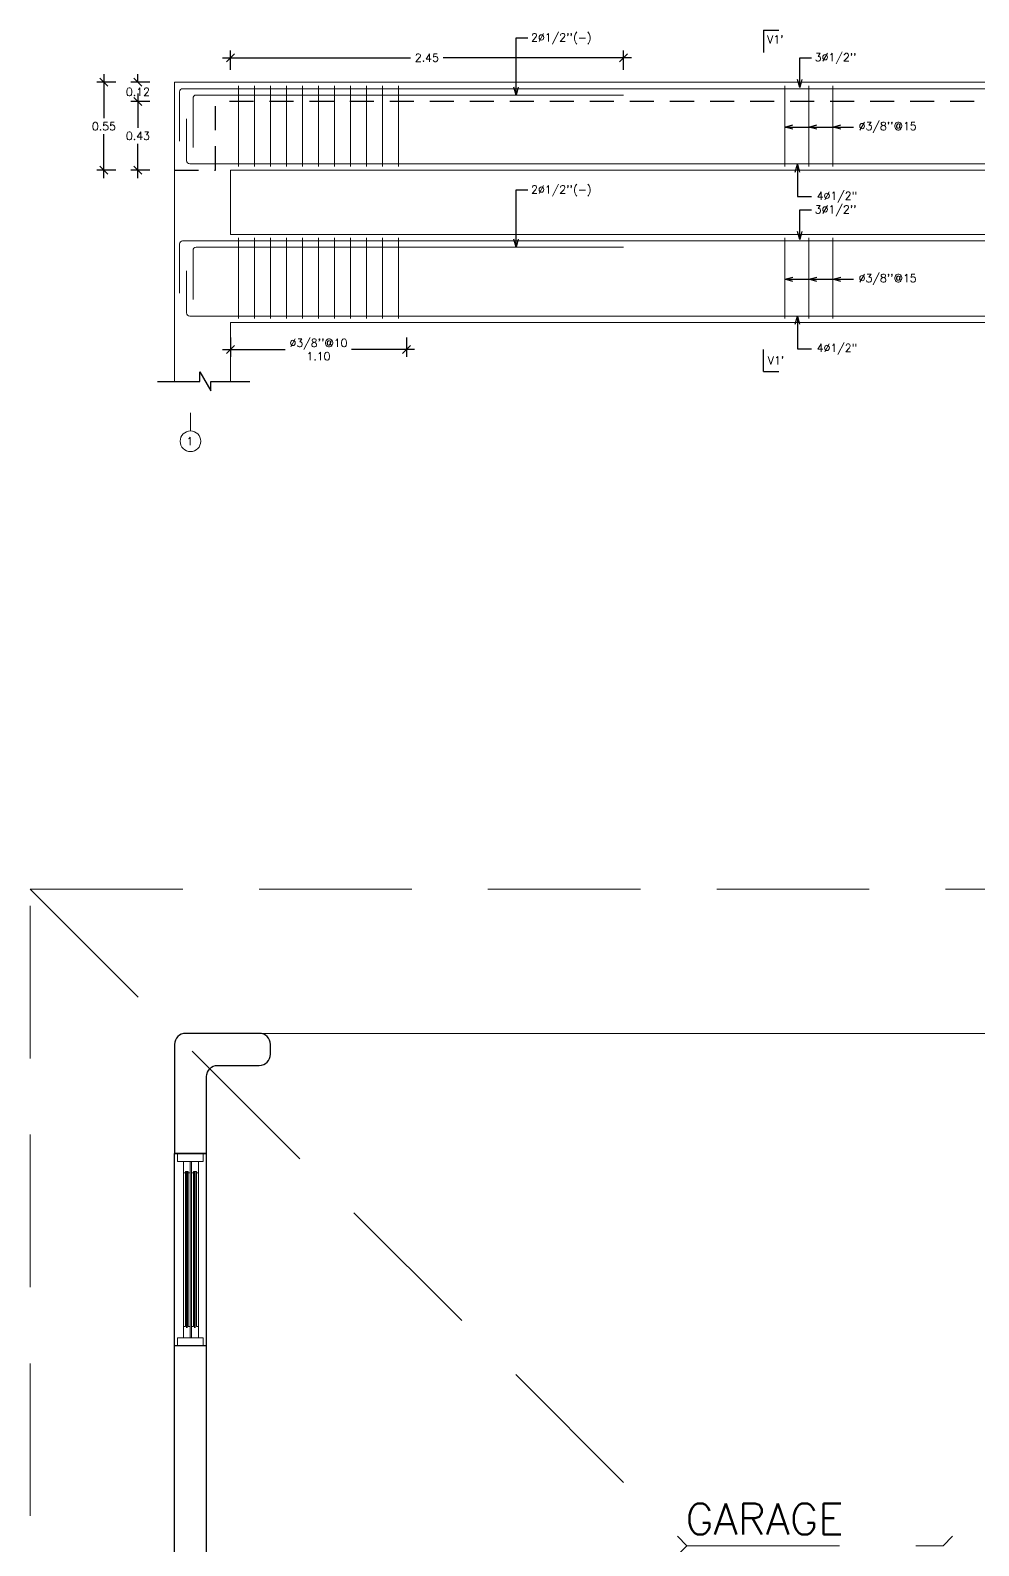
# Model space of a CAD drawing. Header units: metres. Extents: x -44 to 358, y -246 to 48.
# Drawn here: x 17.39 to 23.31, y -68.25 to -58.78 of the extents above; entities that cross this region are included whole.
import ezdxf

# ---------------------------------------------------------------- set-up
doc = ezdxf.new("R2010")
doc.units = ezdxf.units.M
doc.header["$LTSCALE"] = 0.3
doc.header["$PDMODE"] = 3
for name, pattern in [('DASHED', [0.75, 0.5, -0.25]), ('HIDDEN', [9.525, 6.35, -3.175]), ('HIDDEN2', [4.7625, 3.175, -1.5875])]:
    doc.linetypes.add(name, pattern=pattern)
for name, color, linetype, lineweight in [('A-DOOR', 7, 'Continuous', 5), ('A-WALL', 7, 'Continuous', 30), ('piscina', 7, 'Continuous', 0), ('piso', 251, 'Continuous', 18), ('VIGAS', 1, 'HIDDEN', 15)]:
    doc.layers.add(name, color=color, linetype=linetype, lineweight=lineweight)
for name, color, linetype in [('ACERO', 5, 'Continuous'), ('DETALLE', 3, 'Continuous'), ('DIMTEXTO', 4, 'Continuous'), ('Losas', 8, 'Continuous'), ('texto acero', 4, 'Continuous'), ('TEXTOS', 4, 'Continuous')]:
    doc.layers.add(name, color=color, linetype=linetype)
doc.layers.add('Techos 1', color=7, linetype='HIDDEN2', lineweight=9, true_color=0x42391a)
doc.styles.add('SMPLEX', font='simplex.shx')
doc.dimstyles.new('DIM-25', dxfattribs={"dimscale": 0.25, "dimtxt": 0.2, "dimasz": 0.2, "dimexe": 0.18, "dimexo": 0.2, "dimgap": 0.1, "dimtad": 0, "dimtih": 1, "dimtoh": 1, "dimzin": 0, "dimdsep": 46, "dimtxsty": 'SMPLEX', "dimblk": 'OBLIQUE', "dimcen": 0.09, "dimdle": 0.2, "dimclrd": 4, "dimclre": 4, "dimclrt": 4, "dimadec": 0, "dimazin": 0, "dimtfac": 1, "dimtofl": 0, "dimtmove": 0, "dimatfit": 3, "dimldrblk": 'OPEN30', "dimfxl": 0.3, "dimfxlon": 1, "dimtolj": 1, "dimtzin": 0, "dimarcsym": 0})

# ---------------------------------------------------------------- blocks, each defined once
blk = doc.blocks.new('_OBLIQUE')
at = {"color": 0, "linetype": 'ByBlock'}
blk.add_line((-0.5, -0.5), (0.5, 0.5), dxfattribs=at)
blk = doc.blocks.new('*D2183')
at = {"layer": 'DEFPOINTS', "color": 0, "linetype": 'Continuous', "transparency": 16777216}
for p in [(18.064, -59.2247), (18.542, -59.2247), (18.292, -59.6546)]:
    blk.add_point(p, dxfattribs=at)
at = {"layer": 'DIMTEXTO', "color": 4, "linetype": 'Continuous', "lineweight": -2, "transparency": 16777216}
for p, q in [((18.139, -59.2247), (18.019, -59.2247)), ((18.064, -59.1747), (18.064, -59.3897)), ((18.064, -59.7046), (18.064, -59.4897)), ((18.139, -59.6546), (18.019, -59.6546))]:
    blk.add_line(p, q, dxfattribs=at)
at = {"layer": 'DIMTEXTO', "color": 4, "linetype": 'Continuous', "lineweight": -2, "transparency": 16777216, "xscale": 0.05, "yscale": 0.05, "zscale": 0.05}
for p, rotation in [((18.064, -59.2247), 90), ((18.064, -59.6546), 270)]:
    blk.add_blockref('_OBLIQUE', p, dxfattribs=dict(at, rotation=rotation))
at = {"layer": 'DIMTEXTO', "color": 4, "linetype": 'Continuous', "transparency": 16777216, "insert": (18.064, -59.4397), "char_height": 0.05, "attachment_point": 5, "style": 'SMPLEX'}
blk.add_mtext('\\A1;0.43', dxfattribs=at)
blk = doc.blocks.new('_Open30')
at = {"color": 0, "lineweight": -2}
for p, q in [((-1, 0.27), (0, 0)), ((0, 0), (-1, -0.27)), ((0, 0), (-1, 0))]:
    blk.add_line(p, q, dxfattribs=at)
blk = doc.blocks.new('*D2184')
at = {"layer": 'DEFPOINTS', "color": 0, "linetype": 'Continuous', "transparency": 16777216}
for p in [(18.292, -59.1048), (17.8515, -59.6546), (18.542, -59.6546)]:
    blk.add_point(p, dxfattribs=at)
at = {"layer": 'DIMTEXTO', "color": 4, "linetype": 'Continuous', "lineweight": -2, "transparency": 16777216}
for p, q in [((17.8515, -59.0548), (17.8515, -59.3297)), ((17.9265, -59.1048), (17.8065, -59.1048)), ((17.8515, -59.7046), (17.8515, -59.4297)), ((17.9265, -59.6546), (17.8065, -59.6546))]:
    blk.add_line(p, q, dxfattribs=at)
at = {"layer": 'DIMTEXTO', "color": 4, "linetype": 'Continuous', "lineweight": -2, "transparency": 16777216, "xscale": 0.05, "yscale": 0.05, "zscale": 0.05}
for p, rotation in [((17.8515, -59.1048), 90), ((17.8515, -59.6546), 270)]:
    blk.add_blockref('_OBLIQUE', p, dxfattribs=dict(at, rotation=rotation))
at = {"layer": 'DIMTEXTO', "color": 4, "linetype": 'Continuous', "transparency": 16777216, "insert": (17.8515, -59.3797), "char_height": 0.05, "attachment_point": 5, "style": 'SMPLEX'}
blk.add_mtext('\\A1;0.55', dxfattribs=at)
blk = doc.blocks.new('*D2190')
at = {"layer": 'DEFPOINTS', "color": 0, "transparency": 16777216}
for p in [(18.064, -59.1048), (18.292, -59.1048), (18.542, -59.2247)]:
    blk.add_point(p, dxfattribs=at)
at = {"layer": 'DIMTEXTO', "color": 4, "lineweight": -2, "transparency": 16777216}
for p, q in [((18.064, -59.1048), (18.064, -59.0548)), ((18.139, -59.1048), (18.019, -59.1048)), ((18.139, -59.2247), (18.019, -59.2247)), ((18.064, -59.2247), (18.064, -59.2747))]:
    blk.add_line(p, q, dxfattribs=at)
at = {"layer": 'DIMTEXTO', "color": 4, "lineweight": -2, "transparency": 16777216, "xscale": 0.05, "yscale": 0.05, "zscale": 0.05}
for p, rotation in [((18.064, -59.1048), 270), ((18.064, -59.2247), 90)]:
    blk.add_blockref('_OBLIQUE', p, dxfattribs=dict(at, rotation=rotation))
at = {"layer": 'DIMTEXTO', "color": 4, "transparency": 16777216, "insert": (18.064, -59.1647), "char_height": 0.05, "attachment_point": 5, "style": 'SMPLEX'}
blk.add_mtext('\\A1;0.12', dxfattribs=at)
blk = doc.blocks.new('*U2179')
at = {"layer": 'ACERO', "linetype": 'Continuous', "lineweight": 0}
blk.add_line((0, 0.2515), (0, -0.2515), dxfattribs=at)
blk = doc.blocks.new('*U2180')
at = {"layer": 'DIMTEXTO', "color": 0, "linetype": 'ByBlock', "lineweight": -2, "transparency": 16777216}
for p in [(0, 0), (0.1, 0), (0.2, 0), (0.3, 0), (0.4, 0), (0.5, 0), (0.6, 0), (0.7, 0), (0.8, 0), (0.9, 0), (1, 0)]:
    blk.add_blockref('*U2179', p, dxfattribs=at)
blk = doc.blocks.new('*D2192')
at = {"layer": 'DEFPOINTS', "color": 0, "linetype": 'Continuous', "transparency": 16777216}
for p in [(19.7413, -59.6546), (18.6413, -60.6047), (19.7413, -60.7744)]:
    blk.add_point(p, dxfattribs=at)
at = {"layer": 'DIMTEXTO', "color": 4, "linetype": 'Continuous', "lineweight": -2, "transparency": 16777216}
for p, q in [((18.6413, -60.6994), (18.6413, -60.8194)), ((19.7413, -60.6994), (19.7413, -60.8194)), ((18.5913, -60.7744), (18.9842, -60.7744)), ((19.7913, -60.7744), (19.3985, -60.7744))]:
    blk.add_line(p, q, dxfattribs=at)
at = {"layer": 'DIMTEXTO', "color": 4, "linetype": 'Continuous', "lineweight": -2, "transparency": 16777216, "xscale": 0.05, "yscale": 0.05, "zscale": 0.05, "rotation": 180}
blk.add_blockref('_OBLIQUE', (18.6413, -60.7744), dxfattribs=at)
at = {"layer": 'DIMTEXTO', "color": 4, "linetype": 'Continuous', "lineweight": -2, "transparency": 16777216, "xscale": 0.05, "yscale": 0.05, "zscale": 0.05}
blk.add_blockref('_OBLIQUE', (19.7413, -60.7744), dxfattribs=at)
at = {"layer": 'DIMTEXTO', "color": 4, "linetype": 'Continuous', "transparency": 16777216, "insert": (19.1913, -60.7744), "char_height": 0.05, "attachment_point": 5, "style": 'SMPLEX'}
blk.add_mtext("\\A1;%%C3/8''@10\\P1.10", dxfattribs=at)
blk = doc.blocks.new('*U2193')
at = {"layer": 'ACERO', "linetype": 'Continuous', "lineweight": 0}
blk.add_line((0, 0.2515), (0, -0.2515), dxfattribs=at)
blk = doc.blocks.new('*U2194')
at = {"layer": 'DIMTEXTO', "color": 0, "linetype": 'ByBlock', "lineweight": -2, "transparency": 16777216}
for p in [(0, 0), (0.1, 0), (0.2, 0), (0.3, 0), (0.4, 0), (0.5, 0), (0.6, 0), (0.7, 0), (0.8, 0), (0.9, 0), (1, 0)]:
    blk.add_blockref('*U2193', p, dxfattribs=at)
blk = doc.blocks.new('*D2199')
at = {"layer": 'DEFPOINTS', "color": 0, "linetype": 'Continuous', "transparency": 16777216}
for p in [(18.6413, -60.6047), (19.7413, -60.6047), (19.7413, -60.7744)]:
    blk.add_point(p, dxfattribs=at)
at = {"layer": 'DIMTEXTO', "color": 4, "linetype": 'Continuous', "lineweight": -2, "transparency": 16777216}
for p, q in [((18.6413, -60.6994), (18.6413, -60.8194)), ((19.7413, -60.6994), (19.7413, -60.8194)), ((18.5913, -60.7744), (18.9842, -60.7744)), ((19.7913, -60.7744), (19.3985, -60.7744))]:
    blk.add_line(p, q, dxfattribs=at)
at = {"layer": 'DIMTEXTO', "color": 4, "linetype": 'Continuous', "lineweight": -2, "transparency": 16777216, "xscale": 0.05, "yscale": 0.05, "zscale": 0.05, "rotation": 180}
blk.add_blockref('_OBLIQUE', (18.6413, -60.7744), dxfattribs=at)
at = {"layer": 'DIMTEXTO', "color": 4, "linetype": 'Continuous', "lineweight": -2, "transparency": 16777216, "xscale": 0.05, "yscale": 0.05, "zscale": 0.05}
blk.add_blockref('_OBLIQUE', (19.7413, -60.7744), dxfattribs=at)
at = {"layer": 'DIMTEXTO', "color": 4, "linetype": 'Continuous', "transparency": 16777216, "insert": (19.1913, -60.7744), "char_height": 0.05, "attachment_point": 5, "style": 'SMPLEX'}
blk.add_mtext("\\A1;%%C3/8''@10\\P1.10", dxfattribs=at)
blk = doc.blocks.new('*D2200')
at = {"layer": 'DEFPOINTS', "color": 0, "linetype": 'Continuous', "transparency": 16777216}
for p in [(21.0949, -58.9513), (18.6413, -59.6546), (21.0949, -59.6546)]:
    blk.add_point(p, dxfattribs=at)
at = {"layer": 'DIMTEXTO', "color": 4, "linetype": 'Continuous', "lineweight": -2, "transparency": 16777216}
for p, q in [((18.5913, -58.9513), (19.7669, -58.9513)), ((18.6413, -59.0263), (18.6413, -58.9063)), ((21.1449, -58.9513), (19.9693, -58.9513)), ((21.0949, -59.0263), (21.0949, -58.9063))]:
    blk.add_line(p, q, dxfattribs=at)
at = {"layer": 'DIMTEXTO', "color": 4, "linetype": 'Continuous', "lineweight": -2, "transparency": 16777216, "xscale": 0.05, "yscale": 0.05, "zscale": 0.05, "rotation": 180}
blk.add_blockref('_OBLIQUE', (18.6413, -58.9513), dxfattribs=at)
at = {"layer": 'DIMTEXTO', "color": 4, "linetype": 'Continuous', "lineweight": -2, "transparency": 16777216, "xscale": 0.05, "yscale": 0.05, "zscale": 0.05}
blk.add_blockref('_OBLIQUE', (21.0949, -58.9513), dxfattribs=at)
at = {"layer": 'DIMTEXTO', "color": 4, "linetype": 'Continuous', "transparency": 16777216, "insert": (19.8681, -58.9513), "char_height": 0.05, "attachment_point": 5, "style": 'SMPLEX'}
blk.add_mtext('\\A1;2.45', dxfattribs=at)

msp = doc.modelspace()

# ---------------------------------------------------------------- linework, layer by layer
at = {"layer": 'A-DOOR', "color": 7, "true_color": 0xffffff}
for p, q in [((18.3115289, -65.7961269), (18.3115289, -65.8461269)), ((18.4715289, -65.8461269), (18.3115289, -65.8461269)), ((18.3479526, -66.9461269), (18.3479526, -65.8461269)), ((18.3909407, -65.8461269), (18.3909407, -66.9461269)), ((18.3985408, -66.9461269), (18.3985408, -65.8461269)), ((18.4415289, -65.8461269), (18.4415289, -66.9461269)), ((18.4715289, -65.7961269), (18.4715289, -65.8461269)), ((18.3607479, -66.8761269), (18.3607479, -65.9074282)), ((18.3781454, -65.9074282), (18.3607479, -65.9074282)), ((18.3781454, -66.8761269), (18.3781454, -65.9074282)), ((18.4113361, -66.8761269), (18.4113361, -65.9074282)), ((18.4287336, -65.9074282), (18.4113361, -65.9074282)), ((18.4287336, -66.8761269), (18.4287336, -65.9074282)), ((18.4715289, -66.9461269), (18.3115289, -66.9461269)), ((18.3115289, -66.9961269), (18.3115289, -66.9461269)), ((18.4715289, -66.9961269), (18.4715289, -66.9461269))]:
    msp.add_line(p, q, dxfattribs=at)
for points in [[(18.3781454, -65.9161269), (18.3909407, -65.9161269), (18.3909407, -65.8461269), (18.3479526, -65.8461269), (18.3479526, -65.9161269), (18.3607479, -65.9161269)], [(18.4287336, -65.9161269), (18.4415289, -65.9161269), (18.4415289, -65.8461269), (18.3985408, -65.8461269), (18.3985408, -65.9161269), (18.4113361, -65.9161269)], [(18.3781454, -66.8761269), (18.3909407, -66.8761269), (18.3909407, -66.9461269), (18.3479526, -66.9461269), (18.3479526, -66.8761269), (18.3607479, -66.8761269)], [(18.4287336, -66.8761269), (18.4415289, -66.8761269), (18.4415289, -66.9461269), (18.3985408, -66.9461269), (18.3985408, -66.8761269), (18.4113361, -66.8761269)]]:
    msp.add_lwpolyline(points, dxfattribs=at)
at = {"layer": 'A-WALL', "color": 7, "true_color": 0xffffff}
for p, q in [((18.291985, -71.3754286), (18.291985, -65.7961269)), ((18.491985, -65.7961269), (18.291985, -65.7961269)), ((18.491985, -71.1754286), (18.491985, -65.7961269)), ((18.491985, -66.9961269), (18.291985, -66.9961269))]:
    msp.add_line(p, q, dxfattribs=at)
msp.add_lwpolyline([(18.291985, -65.1154286), (18.291985, -65.7961269), (18.491985, -65.7961269), (18.491985, -65.3154286, -0.414213562), (18.561985, -65.2454286), (18.821985, -65.2454286, 0.414213562), (18.891985, -65.1754286), (18.891985, -65.1154286, 0.414213562), (18.821985, -65.0454286), (18.361985, -65.0454286, 0.414213562)], format="xyb", close=True, dxfattribs=at)
at = {"layer": 'ACERO', "linetype": 'Continuous', "lineweight": 0}
for p, q in [((18.3432662, -59.1447055), (26.2305823, -59.1447107)), ((22.1027662, -59.1272336), (22.1027662, -59.6302286)), ((22.2527662, -59.1272336), (22.2527662, -59.6302286)), ((22.4027662, -59.1272336), (22.4027662, -59.6302286)), ((18.4278174, -59.1847055), (21.0948816, -59.1847073)), ((18.3679199, -59.3320982), (18.3679199, -59.5945331)), ((18.3879199, -59.6145331), (26.200768, -59.6145383)), ((18.3432667, -60.0948043), (26.2305828, -60.0948096)), ((22.1027666, -60.0773324), (22.1027666, -60.5803275)), ((22.2527666, -60.0773324), (22.2527666, -60.5803275)), ((22.4027666, -60.0773324), (22.4027666, -60.5803275)), ((18.4278178, -60.1348044), (21.094882, -60.1348062)), ((18.3679204, -60.2821971), (18.3679204, -60.544632)), ((18.3879203, -60.564632), (26.2007684, -60.5646372))]:
    msp.add_line(p, q, dxfattribs=at)
for points in [[(18.3432662, -59.1447055, 0.414213562), (18.3232662, -59.1647055), (18.3232662, -59.4724269)], [(18.4278174, -59.1847055, 0.414213562), (18.4078174, -59.2047055), (18.4078174, -59.5124269)], [(18.3432667, -60.0948043, 0.414213562), (18.3232667, -60.1148043), (18.3232667, -60.4225257)], [(18.4278178, -60.1348044, 0.414213562), (18.4078178, -60.1548044), (18.4078178, -60.4625258)]]:
    msp.add_lwpolyline(points, format="xyb", dxfattribs=at)
for centre in [(18.3879199, -59.5945331), (18.3879204, -60.544632)]:
    msp.add_arc(centre, 0.02, 180, 270, dxfattribs=at)
at = {"layer": 'DETALLE', "ltscale": 0.2}
msp.add_lwpolyline([(18.1858205, -60.9727768), (18.450925, -60.9727768), (18.450925, -60.9129324), (18.5201308, -61.0321705), (18.5201308, -60.9727768), (18.762529, -60.9727768)], dxfattribs=at)
at = {"layer": 'DIMTEXTO', "color": 6, "linetype": 'Continuous', "ltscale": 0.01}
for p, q in [((21.9695998, -58.7801289, -1.8111655), (21.9695998, -58.9178525, -1.8111655)), ((21.9695998, -58.7801289, -1.8111655), (22.0658237, -58.7801289, -1.8111655)), ((21.9696003, -60.9117165, -1.8111655), (21.9696003, -60.7739929, -1.8111655)), ((21.9696003, -60.9117165, -1.8111655), (22.0658241, -60.9117165, -1.8111655))]:
    msp.add_line(p, q, dxfattribs=at)
at = {"layer": 'Losas', "linetype": 'DASHED'}
for points in [[(18.2919843, -59.6546499), (18.547718, -59.6546499), (18.547718, -59.2247419)], [(26.0362513, -59.224743), (18.547718, -59.2247419)]]:
    msp.add_lwpolyline(points, dxfattribs=at)
at = {"layer": 'piscina', "color": 7, "true_color": 0xffffff, "const_width": 0.01}
for points in [[(18.3694467, -65.9074282), (18.3694467, -66.8848257)], [(18.4200348, -65.9074282), (18.4200348, -66.8848257)]]:
    msp.add_lwpolyline(points, dxfattribs=at)
at = {"layer": 'piso', "color": 7, "true_color": 0xffffff}
msp.add_line((18.821985, -65.0454286), (25.761985, -65.0454286), dxfattribs=at)
at = {"layer": 'Techos 1', "color": 7, "true_color": 0xffffff}
for p, q in [((17.391985, -72.3454286), (17.391985, -64.1454286)), ((17.391985, -64.1454286), (27.191985, -64.1454286)), ((17.391985, -64.1454286), (21.491985, -68.2454286)), ((27.191985, -64.1454286), (23.091985, -68.2454286)), ((17.391985, -72.3454286), (21.491985, -68.2454286)), ((21.491985, -68.2454286), (23.091985, -68.2454286))]:
    msp.add_line(p, q, dxfattribs=at)
at = {"layer": 'VIGAS', "linetype": 'Continuous', "lineweight": 0}
for p, q in [((18.2919843, -59.1047499), (26.291985, -59.1047463)), ((18.2919843, -59.1047499), (18.2919843, -60.9727767)), ((25.941985, -59.6546494), (18.6413299, -59.6546481)), ((18.6413299, -59.6546481), (18.6413299, -60.0548486)), ((18.6413299, -60.0548486), (25.941985, -60.0548453)), ((18.6413299, -60.6047469), (18.6413299, -60.9727768)), ((25.9419854, -60.6047483), (18.6413299, -60.6047469)), ((18.391985, -61.2826572), (18.391985, -61.1691621))]:
    msp.add_line(p, q, dxfattribs=at)
msp.add_circle((18.391985, -61.3471363), 0.064479, dxfattribs=at)

# ---------------------------------------------------------------- block references
at = {"layer": 'DIMTEXTO'}
for name, p in [('*U2180', (18.6916645, -59.3787305)), ('*U2194', (18.6916649, -60.3288293))]:
    msp.add_blockref(name, p, dxfattribs=at)

# ---------------------------------------------------------------- texts
at = {"layer": 'DIMTEXTO', "color": 4, "linetype": 'Continuous', "lineweight": 0, "char_height": 0.05, "style": 'SMPLEX'}
for s, insert, attachment_point in [("2%%C1/2''(-)", (20.5191973, -58.8330623), 4), ("V1'", (21.9925133, -58.8373593, -1.8111655), 4), ("3%%C1/2''", (22.2904953, -58.9572178), 4), ("%%C3/8''@15", (22.5643957, -59.3864662, 1.8575108), 4), ("2%%C1/2''(-)", (20.5191977, -59.7831612), 4), ("%%C3/8''@15", (22.5643961, -60.3365651, 1.8575108), 4), ('1', (18.3874796, -61.3471363), 5)]:
    msp.add_mtext(s, dxfattribs=dict(at, insert=insert, attachment_point=attachment_point))
at = {"layer": 'TEXTOS', "color": 7, "true_color": 0xffffff, "insert": (21.3496426, -68.1762112), "char_height": 0.195, "width": 3.404876512, "attachment_point": 7}
msp.add_mtext('{\\Fromans|c0; GARAGE}', dxfattribs=at)

# ---------------------------------------------------------------- dimensions: what is measured, and where the dimension line sits
at = {"layer": 'DIMTEXTO', "linetype": 'Continuous'}
dim = msp.add_linear_dim(base=(21.0948816, -58.9512998), p1=(18.6413299, -59.6546481), p2=(21.0948816, -59.654649), dimstyle='DIM-25', dxfattribs=at)
dim.commit()
dim.dimension.update_dxf_attribs({"geometry": '*D2200', "text_midpoint": (19.8681057, -58.9512998)})
for base, p1, p2, picture, middle in [((17.8515083, -59.6546473), (18.2919843, -59.1047513), (18.5419843, -59.6546473), '*D2184', (17.8515083, -59.3796993)), ((18.0639741, -59.2247418), (18.2919843, -59.6546473), (18.5419843, -59.2247418), '*D2183', (18.0639741, -59.4396946))]:
    dim = msp.add_linear_dim(base=base, p1=p1, p2=p2, angle=90, dimstyle='DIM-25', dxfattribs=at)
    dim.commit()
    dim.dimension.update_dxf_attribs({"geometry": picture, "text_midpoint": middle})
at = {"layer": 'DIMTEXTO'}
dim = msp.add_linear_dim(base=(18.0639741, -59.1047515), p1=(18.5419843, -59.2247418), p2=(18.2919843, -59.1047515), angle=90, dimstyle='DIM-25', override={"dimtmove": 1}, dxfattribs=at)
dim.commit()
dim.dimension.update_dxf_attribs({"geometry": '*D2190', "text_midpoint": (18.0639741, -59.1647467)})
at = {"layer": 'DIMTEXTO', "linetype": 'Continuous'}
for base, p1, p2, picture, middle in [((19.7413299, -60.7743706), (18.6413299, -60.6047469), (19.7413299, -59.6546483), '*D2192', (19.1913299, -60.7743706)), ((19.74133, -60.7743725), (18.6413303, -60.6047488), (19.74133, -60.6047471), '*D2199', (19.1913301, -60.7743725))]:
    dim = msp.add_linear_dim(base=base, p1=p1, p2=p2, text="%%C3/8''@10\\P<>", dimstyle='DIM-25', dxfattribs=at)
    dim.commit()
    dim.dimension.update_dxf_attribs({"geometry": picture, "text_midpoint": middle})

# ---------------------------------------------------------------- leaders
at = {"layer": 'texto acero', "color": 1}
for points in [[(20.4249205, -59.1843324), (20.4249205, -58.8271452), (20.4985358, -58.8271452)], [(22.1962184, -59.1369831), (22.1962184, -58.9513007), (22.2698338, -58.9513007)], [(22.1027662, -59.3847218), (22.5319187, -59.3847218)], [(22.2527662, -59.3847218), (22.5319187, -59.3847218)], [(22.4027662, -59.3847218), (22.5319187, -59.3847218)], [(22.1815622, -59.6164025), (22.1815622, -59.8189154), (22.2699689, -59.8189154)], [(20.4249209, -60.1344313), (20.4249209, -59.7772441), (20.4985362, -59.7772441)], [(22.1027666, -60.3348207), (22.5319191, -60.3348207)], [(22.2527666, -60.3348207), (22.5319191, -60.3348207)], [(22.4027666, -60.3348207), (22.5319191, -60.3348207)], [(22.1815626, -60.5665014), (22.1815626, -60.7690143), (22.2699693, -60.7690143)]]:
    msp.add_leader(points, dimstyle='DIM-25', dxfattribs=at)

# ---------------------------------------------------------------- next in the draw order: texts
at = {"layer": 'DIMTEXTO', "color": 4, "linetype": 'Continuous', "lineweight": 0, "char_height": 0.05, "attachment_point": 4, "style": 'SMPLEX', "bg_fill": 3, "box_fill_scale": 1.2, "bg_fill_color": 256, "bg_fill_transparency": 0}
for s, insert in [('4%%C1/2"', (22.302003, -59.8221696)), ('4%%C1/2"', (22.3020035, -60.7722684)), ("V1'", (21.9970683, -60.8417166, -1.8111655))]:
    msp.add_mtext(s, dxfattribs=dict(at, insert=insert))

# ---------------------------------------------------------------- next in the draw order: texts
at = {"layer": 'DIMTEXTO', "color": 4, "linetype": 'Continuous', "lineweight": 0, "insert": (22.2904957, -59.9073167), "char_height": 0.05, "attachment_point": 4, "style": 'SMPLEX'}
msp.add_mtext("3%%C1/2''", dxfattribs=at)

# ---------------------------------------------------------------- next in the draw order: leaders
at = {"layer": 'texto acero', "color": 1}
msp.add_leader([(22.1962189, -60.0870819), (22.1962189, -59.9013995), (22.2698342, -59.9013995)], dimstyle='DIM-25', dxfattribs=at)

doc.saveas('drawing.dxf')
